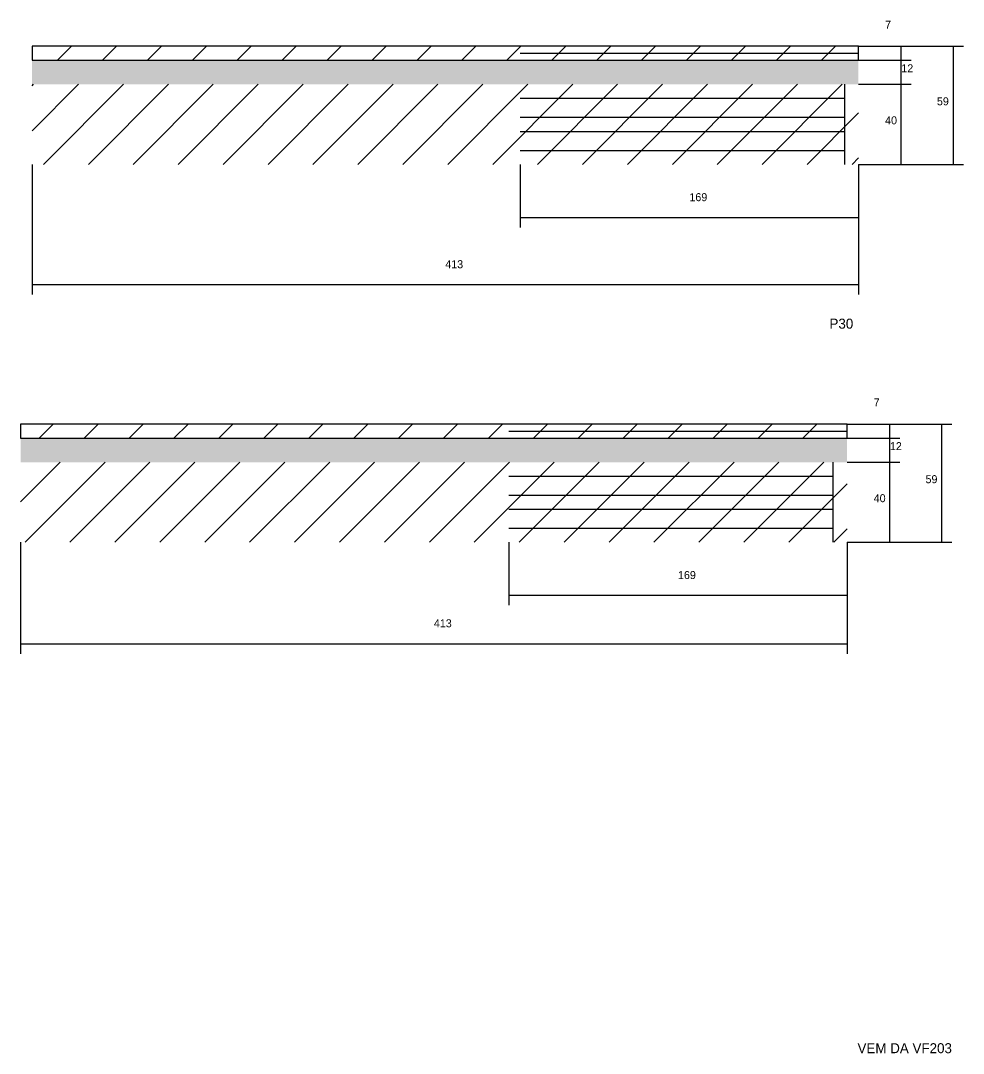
# Model space of a CAD drawing. Header units: metres. Extents: x 7135 to 9192, y 3328 to 4600.
# Drawn here: x 7135 to 7606, y 3963 to 4479 of the extents above; entities that cross this region are included whole.
import ezdxf

# ---------------------------------------------------------------- set-up
doc = ezdxf.new("R2010")
doc.units = ezdxf.units.M
for name, color, linetype in [('COTA', 241, 'Continuous'), ('NOMENCLATURA', 7, 'Continuous'), ('Painéis', 200, 'Continuous'), ('REAPROVEITAMENTO', 251, 'Continuous'), ('SARR_2.2x7', 40, 'Continuous'), ('Texto Seção', 7, 'Continuous')]:
    doc.layers.add(name, color=color, linetype=linetype)

msp = doc.modelspace()

# ---------------------------------------------------------------- hatches: boundary and pattern name
at = {"layer": 'COTA'}
h = msp.add_hatch(dxfattribs=at)
h.set_pattern_fill('AR-CONC', scale=0.03)
h.paths.add_polyline_path([(7553.9, 4459.6), (7140.9, 4459.6), (7140.9, 4459.6), (7140.9, 4447.6), (7140.9, 4447.6), (7553.9, 4447.6), (7553.9, 4447.6), (7553.9, 4459.6)])
h = msp.add_hatch(dxfattribs=at)
h.set_pattern_fill('AR-CONC', scale=0.03)
h.paths.add_polyline_path([(7548.2, 4258.8), (7548.2, 4270.8), (7548.2, 4270.8), (7135.2, 4270.8), (7135.2, 4270.8), (7135.2, 4258.8), (7135.2, 4258.8), (7548.2, 4258.8)])
at = {"layer": 'REAPROVEITAMENTO'}
h = msp.add_hatch(dxfattribs=at)
h.set_pattern_fill('ANSI31', scale=5)
h.paths.add_polyline_path([(7553.9, 4459.6), (7553.9, 4466.6), (7553.9, 4466.6), (7140.9, 4466.6), (7140.9, 4466.6), (7140.9, 4459.6), (7140.9, 4459.6), (7553.9, 4459.6)])
h = msp.add_hatch(dxfattribs=at)
h.set_pattern_fill('ANSI31', scale=5)
h.paths.add_polyline_path([(7553.9, 4407.6), (7553.9, 4447.6), (7553.9, 4447.6), (7140.9, 4447.6), (7140.9, 4447.6), (7140.9, 4407.6), (7140.9, 4407.6), (7553.9, 4407.6)])
h = msp.add_hatch(dxfattribs=at)
h.set_pattern_fill('ANSI31', scale=5)
h.paths.add_polyline_path([(7548.2, 4270.8), (7548.2, 4277.8), (7548.2, 4277.8), (7135.2, 4277.8), (7135.2, 4277.8), (7135.2, 4270.8), (7135.2, 4270.8), (7548.2, 4270.8)])
h = msp.add_hatch(dxfattribs=at)
h.set_pattern_fill('ANSI31', scale=5)
h.paths.add_polyline_path([(7548.2, 4218.8), (7548.2, 4258.8), (7548.2, 4258.8), (7135.2, 4258.8), (7135.2, 4258.8), (7135.2, 4218.8), (7135.2, 4218.8), (7548.2, 4218.8)])

# ---------------------------------------------------------------- linework, layer by layer
at = {"layer": 'COTA'}
for p, q in [((7553.9, 4466.6), (7580.3, 4466.6)), ((7553.9, 4466.6), (7606.3, 4466.6)), ((7575.3, 4459.6), (7575.3, 4466.6)), ((7601.3, 4407.6), (7601.3, 4466.6)), ((7553.9, 4459.6), (7580.3, 4459.6)), ((7553.9, 4459.6), (7580.3, 4459.6)), ((7575.3, 4447.6), (7575.3, 4459.6)), ((7553.9, 4447.6), (7580.3, 4447.6)), ((7553.9, 4447.6), (7580.3, 4447.6)), ((7575.3, 4407.6), (7575.3, 4447.6)), ((7140.9, 4407.6), (7140.9, 4342.5)), ((7384.9, 4407.6), (7384.9, 4376)), ((7553.9, 4407.6), (7580.3, 4407.6)), ((7553.9, 4407.6), (7606.3, 4407.6)), ((7553.9, 4407.6), (7553.9, 4376)), ((7553.9, 4407.6), (7553.9, 4342.5)), ((7384.9, 4381), (7553.9, 4381)), ((7140.9, 4347.5), (7553.9, 4347.5)), ((7548.2, 4277.8), (7574.6, 4277.8)), ((7548.2, 4277.8), (7600.6, 4277.8)), ((7569.6, 4270.8), (7569.6, 4277.8)), ((7595.6, 4218.8), (7595.6, 4277.8)), ((7548.2, 4270.8), (7574.6, 4270.8)), ((7548.2, 4270.8), (7574.6, 4270.8)), ((7569.6, 4258.8), (7569.6, 4270.8)), ((7548.2, 4258.8), (7574.6, 4258.8)), ((7548.2, 4258.8), (7574.6, 4258.8)), ((7569.6, 4218.8), (7569.6, 4258.8)), ((7135.2, 4218.8), (7135.2, 4163.1)), ((7379.2, 4218.8), (7379.2, 4187.3)), ((7548.2, 4218.8), (7548.2, 4187.3)), ((7548.2, 4218.8), (7548.2, 4163.1)), ((7548.2, 4218.8), (7574.6, 4218.8)), ((7548.2, 4218.8), (7600.6, 4218.8)), ((7379.2, 4192.3), (7548.2, 4192.3)), ((7135.2, 4168.1), (7548.2, 4168.1))]:
    msp.add_line(p, q, dxfattribs=at)
at = {"layer": 'Painéis'}
for points in [[(7140.9, 4459.6), (7553.9, 4459.6), (7553.9, 4466.6), (7140.9, 4466.6)], [(7135.2, 4270.8), (7548.2, 4270.8), (7548.2, 4277.8), (7135.2, 4277.8)]]:
    msp.add_lwpolyline(points, close=True, dxfattribs=at)
at = {"layer": 'SARR_2.2x7'}
for p, q in [((7384.9, 4463.1), (7553.9, 4463.1)), ((7547, 4407.6), (7547, 4447.6)), ((7384.9, 4440.6), (7547, 4440.6)), ((7384.9, 4431.1), (7547, 4431.1)), ((7384.9, 4424.1), (7547, 4424.1)), ((7384.9, 4414.6), (7547, 4414.6)), ((7379.2, 4274.3), (7548.2, 4274.3)), ((7541.3, 4218.8), (7541.3, 4258.8)), ((7379.2, 4251.8), (7541.3, 4251.8)), ((7379.2, 4242.3), (7541.3, 4242.3)), ((7379.2, 4235.3), (7541.3, 4235.3)), ((7379.2, 4225.8), (7541.3, 4225.8))]:
    msp.add_line(p, q, dxfattribs=at)

# ---------------------------------------------------------------- texts
at = {"layer": 'COTA'}
for s, p in [('7', (7567.2, 4475.4)), ('12', (7575.3, 4453.6)), ('59', (7593.1, 4437.1)), ('40', (7567.2, 4427.6)), ('169', (7469.4, 4389.2)), ('413', (7347.4, 4355.7)), ('7', (7561.5, 4286.7)), ('12', (7569.6, 4264.8)), ('59', (7587.4, 4248.3)), ('40', (7561.5, 4238.8)), ('169', (7463.7, 4200.4)), ('413', (7341.7, 4176.3))]:
    msp.add_text(s, height=4, dxfattribs=at).set_placement(p)
at = {"layer": 'NOMENCLATURA'}
msp.add_text('P30', height=5, dxfattribs=at).set_placement((7539.4, 4325.5))
at = {"layer": 'Texto Seção'}
msp.add_text('VEM DA VF203', height=5, dxfattribs=at).set_placement((7553.4, 3963.5))

doc.saveas('drawing.dxf')
